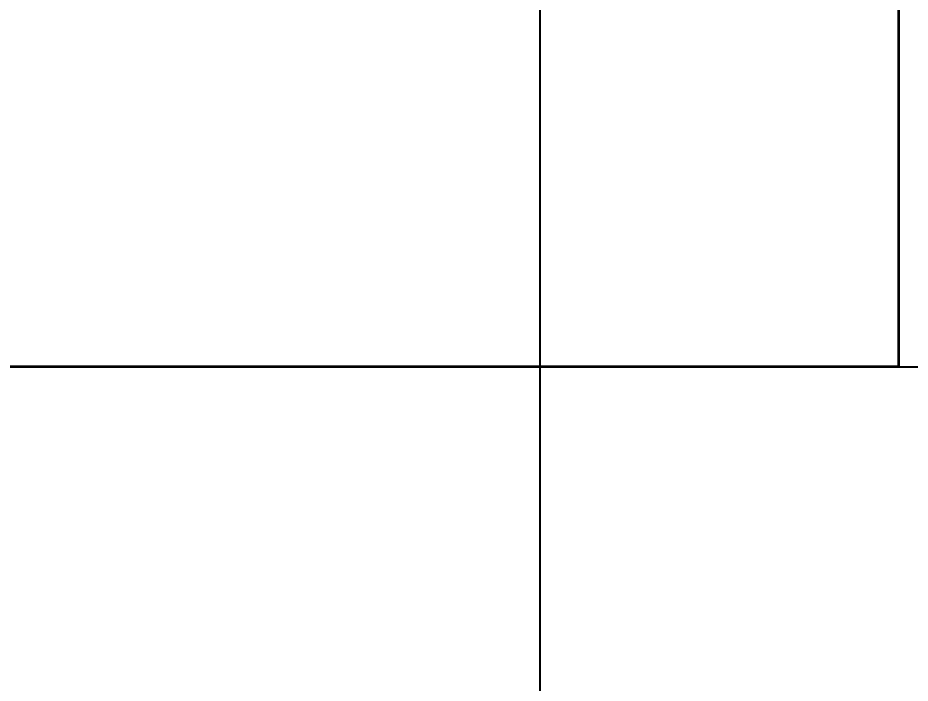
# Model space of a CAD drawing. Header units: millimetres. Extents: x 0 to 420, y 0 to 297.
# Drawn here: x 313.8 to 326.64, y 169.64 to 179.21 of the extents above; entities that cross this region are included whole.
import ezdxf

# ---------------------------------------------------------------- set-up
doc = ezdxf.new("R2010")
doc.units = ezdxf.units.MM
doc.layers.add('尺寸线层', color=150, linetype='Continuous')
doc.styles.add('SLDTEXTSTYLE2', font='TXT', dxfattribs={"width": 0.7})
doc.dimstyles.new('SLDDIMSTYLE0', dxfattribs={"dimtxt": 3.5, "dimasz": 3.302, "dimexe": 0, "dimexo": 0.0625, "dimgap": 0.875, "dimtad": 1, "dimdec": 1, "dimlfac": 100, "dimrnd": 1e-09, "dimzin": 12, "dimdsep": 46, "dimtxsty": 'SLDTEXTSTYLE2', "dimsah": 1, "dimcen": 0.09, "dimadec": 0, "dimazin": 3, "dimtfac": 1, "dimtdec": 3, "dimtofl": 0, "dimtmove": 0, "dimatfit": 3, "dimfxl": 0, "dimfrac": 2, "dimtolj": 1, "dimtzin": 12, "dimarcsym": 0})

# ---------------------------------------------------------------- blocks, each defined once
blk = doc.blocks.new('_D')
at = {"layer": '尺寸线层'}
for p, q in [((291.943, 202.641), (364.688, 202.641)), ((363.688, 202.641), (363.688, 128.58)), ((326.117, 128.58), (364.688, 128.58))]:
    blk.add_line(p, q, dxfattribs=at)
for points in [[(363.688, 202.641), (363.18, 199.339), (364.196, 199.339)], [(363.688, 128.58), (364.196, 131.882), (363.18, 131.882)]]:
    blk.add_solid(points, dxfattribs=at)
at = {"layer": '尺寸线层', "insert": (359.176, 158.538), "char_height": 3.5, "attachment_point": 1, "rotation": 90, "style": 'SLDTEXTSTYLE2'}
blk.add_mtext('7406.11', dxfattribs=at)
blk = doc.blocks.new('_D_1')
at = {"layer": '尺寸线层'}
for p, q in [((326.467, 174.192), (355.297, 174.192)), ((354.297, 174.192), (354.297, 152.192)), ((325.379, 152.192), (355.297, 152.192))]:
    blk.add_line(p, q, dxfattribs=at)
for points in [[(354.297, 174.192), (353.789, 170.89), (354.805, 170.89)], [(354.297, 152.192), (354.805, 155.494), (353.789, 155.494)]]:
    blk.add_solid(points, dxfattribs=at)
at = {"layer": '尺寸线层', "insert": (349.785, 160.835), "char_height": 3.5, "attachment_point": 1, "rotation": 90, "style": 'SLDTEXTSTYLE2'}
blk.add_mtext('2200', dxfattribs=at)
blk = doc.blocks.new('_D_6')
at = {"layer": '尺寸线层'}
for p, q in [((91.215, 164.917), (91.215, 234.192)), ((321.315, 165.187), (321.315, 234.192)), ((321.315, 233.192), (91.215, 233.192))]:
    blk.add_line(p, q, dxfattribs=at)
for points in [[(91.215, 233.192), (94.517, 232.684), (94.517, 233.7)], [(321.315, 233.192), (318.013, 233.7), (318.013, 232.684)]]:
    blk.add_solid(points, dxfattribs=at)
at = {"layer": '尺寸线层', "insert": (205.173, 237.704), "char_height": 3.5, "attachment_point": 1, "style": 'SLDTEXTSTYLE2'}
blk.add_mtext('23010', dxfattribs=at)
blk = doc.blocks.new('_D_7')
at = {"layer": '尺寸线层'}
for p, q in [((70.597, 160.402), (70.597, 246.192)), ((332.816, 175.117), (332.816, 246.192)), ((332.816, 245.192), (70.597, 245.192))]:
    blk.add_line(p, q, dxfattribs=at)
for points in [[(70.597, 245.192), (73.899, 244.684), (73.899, 245.7)], [(332.816, 245.192), (329.514, 245.7), (329.514, 244.684)]]:
    blk.add_solid(points, dxfattribs=at)
at = {"layer": '尺寸线层', "insert": (202.876, 249.704), "char_height": 3.5, "attachment_point": 1, "style": 'SLDTEXTSTYLE2'}
blk.add_mtext('26221.85', dxfattribs=at)

msp = doc.modelspace()

# ---------------------------------------------------------------- linework, layer by layer
at = {"color": 7, "linetype": 'Continuous', "lineweight": 35}
for p, q in [((326.467, 184.206), (326.467, 174.1922)), ((326.467, 174.1922), (313.1552, 174.1922))]:
    msp.add_line(p, q, dxfattribs=at)

# ---------------------------------------------------------------- dimensions: what is measured, and where the dimension line sits
at = {"layer": '尺寸线层'}
for base, p1, p2, angle, picture, middle in [((70.597, 245.1922), (332.8156, 175.1167), (70.597, 160.4022), 0, '_D_7', (209.0129, 245.1922)), ((91.2154, 233.1922), (321.3154, 165.1871), (91.2154, 164.9172), 0, '_D_6', (209.0129, 233.1922)), ((363.6876, 128.5802), (291.9431, 202.6412), (326.1167, 128.5802), 90, '_D', (363.6876, 163.9067)), ((354.2968, 152.1922), (326.467, 174.1922), (325.3789, 152.1922), 90, '_D_1', (354.2968, 163.9067))]:
    dim = msp.add_linear_dim(base=base, p1=p1, p2=p2, angle=angle, dimstyle='SLDDIMSTYLE0', dxfattribs=at)
    dim.commit()
    dim.dimension.update_dxf_attribs({"geometry": picture, "text_midpoint": middle, "dimtype": 160})

doc.saveas('drawing.dxf')
